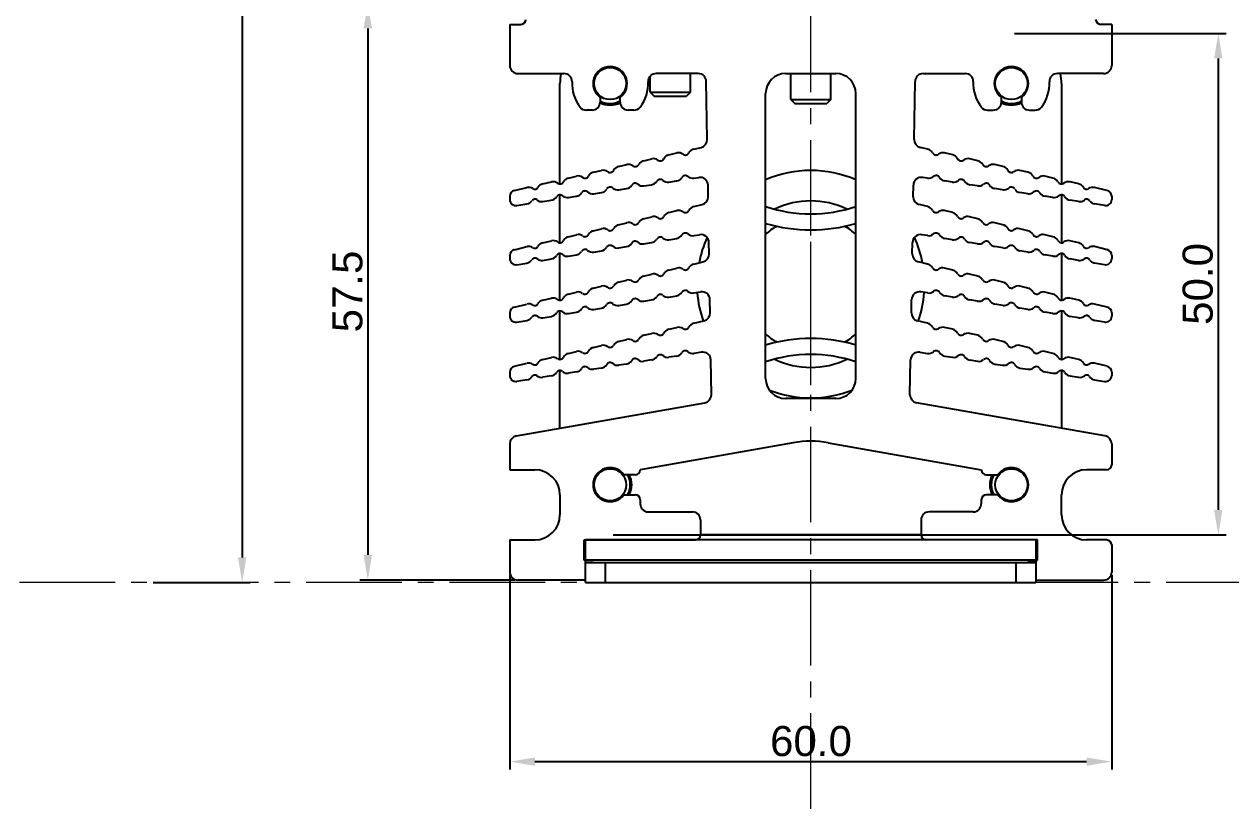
# Model space of a CAD drawing. Header units: millimetres. Extents: x 509 to 2357, y -197 to 647.
# Drawn here: x 2174.8 to 2295.1, y -109.1 to -30.8 of the extents above; entities that cross this region are included whole.
import ezdxf

# ---------------------------------------------------------------- set-up
doc = ezdxf.new("R2010")
doc.units = ezdxf.units.MM
doc.header["$PDMODE"] = 3
doc.header["$PDSIZE"] = 0.7
doc.linetypes.add('CENTER', pattern=[17.8, 10.75, -2.35, 2.35, -2.35])
doc.linetypes.add('CENTER2', pattern=[28.575, 19.05, -3.175, 3.175, -3.175])
doc.layers.get('Defpoints').update_dxf_attribs({"linetype": 'CONTINUOUS'})
doc.layers.add('3', color=112, linetype='CENTER', lineweight=15)
for name, color, linetype in [('BRKT_HEATSINDXF_CONTINUOUS_LINE', 7, 'CONTINUOUS'), ('Dim', 1, 'CONTINUOUS'), ('FAN50X50X10_DXF_CONTINUOUS_LINE', 7, 'CONTINUOUS'), ('FAN_GRILL50_DXF_CONTINUOUS_LINE', 7, 'CONTINUOUS'), ('HEATSINK-P27DXF_CONTINUOUS_LINE', 7, 'CONTINUOUS'), ('PH_M4X10_DXF_CONTINUOUS_LINE', 7, 'CONTINUOUS'), ('PH_M4X15_DXF_CONTINUOUS_LINE', 7, 'CONTINUOUS'), ('TH_T4X20-CUTDXF_CONTINUOUS_LINE', 7, 'CONTINUOUS')]:
    doc.layers.add(name, color=color, linetype=linetype)
doc.styles.add('OMI-1', font='arial.ttf', dxfattribs={"oblique": 1, "height": 3})
doc.dimstyles.new('1', dxfattribs={"dimtxt": 5, "dimasz": 2.5, "dimexe": 0.8, "dimexo": 0.3, "dimgap": 0.5, "dimtad": 1, "dimtoh": 1, "dimdec": 1, "dimzin": 0, "dimdsep": 46, "dimtxsty": 'OMI-1', "dimcen": 0, "dimclrd": 256, "dimclre": 256, "dimclrt": 256, "dimadec": 0, "dimazin": 0, "dimtfac": 0.8, "dimtdec": 1, "dimtix": 1, "dimtmove": 0, "dimatfit": 3, "dimfxl": 1, "dimtolj": 1, "dimtzin": 0, "dimarcsym": 0})

# ---------------------------------------------------------------- blocks, each defined once
blk = doc.blocks.new('*D4107')
at = {"layer": 'Defpoints', "color": 0}
for p in [(2270.75, 69.54), (2304.54, -86.5), (2319.87, -86.5)]:
    blk.add_point(p, dxfattribs=at)
at = {"layer": 'Dim', "lineweight": -2}
for p, q in [((2271.05, 69.54), (2320.67, 69.54)), ((2319.87, 67.04), (2319.87, -84)), ((2304.84, -86.5), (2320.67, -86.5))]:
    blk.add_line(p, q, dxfattribs=at)
at = {"layer": 'Dim'}
for points in [[(2320.28, 67.04), (2319.45, 67.04), (2319.87, 69.54)], [(2319.45, -84), (2320.28, -84), (2319.87, -86.5)]]:
    blk.add_solid(points, dxfattribs=at)
at = {"layer": 'Dim', "insert": (2317.84, -8.48), "char_height": 3, "attachment_point": 5, "rotation": 90, "style": 'OMI-1'}
blk.add_mtext('\\A1;156.0', dxfattribs=at)
blk = doc.blocks.new('*D4112')
at = {"layer": 'Defpoints', "color": 0}
for p in [(2187.39, 64.05), (2187.39, -86.5), (2196.57, -86.5)]:
    blk.add_point(p, dxfattribs=at)
at = {"layer": 'Dim', "lineweight": -2}
for p, q in [((2187.69, 64.05), (2197.37, 64.05)), ((2196.57, 61.55), (2196.57, -84)), ((2187.69, -86.5), (2197.37, -86.5))]:
    blk.add_line(p, q, dxfattribs=at)
at = {"layer": 'Dim'}
for points in [[(2196.98, 61.55), (2196.15, 61.55), (2196.57, 64.05)], [(2196.15, -84), (2196.98, -84), (2196.57, -86.5)]]:
    blk.add_solid(points, dxfattribs=at)
at = {"layer": 'Dim', "insert": (2194.54, -11.22), "char_height": 3, "attachment_point": 5, "rotation": 90, "style": 'OMI-1'}
blk.add_mtext('\\A1;150.6', dxfattribs=at)
blk = doc.blocks.new('*D4113')
at = {"layer": 'Defpoints', "color": 0}
for p in [(2210.85, -28.75), (2209.09, -86.25), (2224.05, -86.25)]:
    blk.add_point(p, dxfattribs=at)
at = {"layer": 'Dim', "lineweight": -2}
for p, q in [((2210.55, -28.75), (2208.29, -28.75)), ((2209.09, -31.25), (2209.09, -83.75)), ((2223.75, -86.25), (2208.29, -86.25))]:
    blk.add_line(p, q, dxfattribs=at)
at = {"layer": 'Dim'}
for points in [[(2209.51, -31.25), (2208.67, -31.25), (2209.09, -28.75)], [(2208.67, -83.75), (2209.51, -83.75), (2209.09, -86.25)]]:
    blk.add_solid(points, dxfattribs=at)
at = {"layer": 'Dim', "insert": (2207.07, -57.5), "char_height": 3, "attachment_point": 5, "rotation": 90, "style": 'OMI-1'}
blk.add_mtext('\\A1;57.5', dxfattribs=at)
blk = doc.blocks.new('*D4140')
at = {"layer": 'Defpoints', "color": 0}
for p in [(2273.25, -31.75), (2233.25, -81.75), (2293.88, -81.75)]:
    blk.add_point(p, dxfattribs=at)
at = {"layer": 'Dim', "lineweight": -2}
for p, q in [((2273.55, -31.75), (2294.68, -31.75)), ((2293.88, -34.25), (2293.88, -79.25)), ((2233.55, -81.75), (2294.68, -81.75))]:
    blk.add_line(p, q, dxfattribs=at)
at = {"layer": 'Dim'}
for points in [[(2294.29, -34.25), (2293.46, -34.25), (2293.88, -31.75)], [(2293.46, -79.25), (2294.29, -79.25), (2293.88, -81.75)]]:
    blk.add_solid(points, dxfattribs=at)
at = {"layer": 'Dim', "insert": (2291.84, -56.75), "char_height": 3, "attachment_point": 5, "rotation": 90, "style": 'OMI-1'}
blk.add_mtext('\\A1;50.0', dxfattribs=at)
blk = doc.blocks.new('*D4141')
at = {"layer": 'Defpoints', "color": 0}
for p in [(2223.25, -85.45), (2283.25, -85.45), (2283.25, -104.35)]:
    blk.add_point(p, dxfattribs=at)
at = {"layer": 'Dim', "lineweight": -2}
for p, q in [((2223.25, -85.75), (2223.25, -105.15)), ((2283.25, -85.75), (2283.25, -105.15)), ((2225.75, -104.35), (2280.75, -104.35))]:
    blk.add_line(p, q, dxfattribs=at)
at = {"layer": 'Dim'}
for points in [[(2225.75, -103.94), (2225.75, -104.77), (2223.25, -104.35)], [(2280.75, -104.77), (2280.75, -103.94), (2283.25, -104.35)]]:
    blk.add_solid(points, dxfattribs=at)
at = {"layer": 'Dim', "insert": (2253.25, -102.32), "char_height": 3, "attachment_point": 5, "style": 'OMI-1'}
blk.add_mtext('\\A1;60.0', dxfattribs=at)

msp = doc.modelspace()

# ---------------------------------------------------------------- linework, layer by layer
at = {"layer": '3', "linetype": 'CENTER2', "ltscale": 0.5}
for p, q in [((2253.25, -109.06), (2253.25, 99.37)), ((2355.35, -86.5), (1853.4, -86.5))]:
    msp.add_line(p, q, dxfattribs=at)
at = {"layer": '3', "linetype": 'CENTER', "ltscale": 0.5}
msp.add_line((2253.25, -66.81), (2253.25, -46.69), dxfattribs=at)
at = {"layer": 'BRKT_HEATSINDXF_CONTINUOUS_LINE', "color": 7, "linetype": 'Continuous'}
for p, q in [((2275.7, -82.25), (2230.8, -82.25)), ((2230.8, -84.45), (2230.8, -82.25)), ((2275.7, -82.25), (2275.7, -84.45)), ((2275.7, -84.25), (2230.8, -84.25)), ((2230.8, -84.45), (2231.6, -84.45)), ((2230.8, -84.5), (2275.7, -84.5)), ((2230.8, -86.5), (2230.8, -84.5)), ((2231.6, -84.5), (2231.6, -84.45)), ((2232.8, -86.5), (2232.8, -84.5)), ((2273.7, -84.5), (2273.7, -86.5)), ((2275.7, -84.45), (2274.9, -84.45)), ((2274.9, -84.5), (2274.9, -84.45)), ((2275.7, -84.5), (2275.7, -86.5)), ((2230.8, -86.5), (2275.7, -86.5))]:
    msp.add_line(p, q, dxfattribs=at)
at = {"layer": 'FAN50X50X10_DXF_CONTINUOUS_LINE', "color": 7, "linetype": 'Continuous'}
for p, q in [((2228.25, -46.76), (2228.25, -36.75)), ((2278.25, -36.75), (2278.25, -46.76)), ((2228.25, -52.62), (2228.25, -47.85)), ((2278.25, -47.85), (2278.25, -52.62)), ((2228.25, -58.34), (2228.25, -53.7)), ((2278.25, -53.7), (2278.25, -58.34)), ((2228.25, -64.25), (2228.25, -59.42)), ((2278.25, -59.42), (2278.25, -64.25)), ((2228.25, -71.12), (2228.25, -65.36)), ((2278.25, -65.36), (2278.25, -71.12)), ((2264.25, -81.75), (2242.25, -81.75))]:
    msp.add_line(p, q, dxfattribs=at)
for centre, radius, start, end in [((2233.25, -36.75), 5, 168.75, 180), ((2273.25, -36.75), 5, 0, 11.25), ((2233.25, -36.75), 2.15, 242.1364, 297.8636), ((2273.25, -36.75), 2.15, 242.1364, 297.8636), ((2253.25, -56.75), 11.34, 66.6229, 113.3771), ((2253.25, -56.75), 11.34, 155.7297, 169.1466), ((2253.25, -56.75), 11.34, 10.8534, 24.2703), ((2253.25, -56.75), 11.34, 184.1682, 198.9634), ((2253.25, -56.75), 11.34, 341.0366, 355.8318), ((2253.25, -56.75), 11.34, 248.6429, 291.3571), ((2233.25, -76.75), 2.15, 332.2435, 27.7565), ((2273.25, -76.75), 2.15, 152.2435, 207.7565)]:
    msp.add_arc(centre, radius, start, end, dxfattribs=at)
at = {"layer": 'FAN_GRILL50_DXF_CONTINUOUS_LINE', "color": 7, "linetype": 'Continuous'}
for p, q in [((2233.94, -38.62), (2233.99, -38.76)), ((2272.55, -38.62), (2272.5, -38.76)), ((2235.04, -75.88), (2235.18, -75.81)), ((2271.45, -75.88), (2271.31, -75.81))]:
    msp.add_line(p, q, dxfattribs=at)
for centre, radius, start, end in [((2234.92, -41.25), 2.8, 103.8796, 110.3757), ((2271.57, -41.25), 2.8, 69.6243, 76.1204), ((2253.25, -35.54), 14.2, 251.5207, 288.4793), ((2253.25, -56.75), 8.3, 64.3228, 115.6626), ((2253.25, -35.54), 15.8, 253.4467, 286.5533), ((2253.25, -56.75), 6.7, 120.2997, 132.2274), ((2253.25, -56.75), 6.7, 47.7726, 59.7003), ((2253.25, -56.75), 6.7, 227.7726, 239.7003), ((2253.25, -77.96), 15.8, 73.4467, 106.5533), ((2253.25, -56.75), 6.7, 300.2997, 312.2274), ((2253.25, -77.96), 14.2, 71.5207, 108.4793), ((2253.25, -56.75), 8.3, 244.3228, 295.6626)]:
    msp.add_arc(centre, radius, start, end, dxfattribs=at)
at = {"layer": 'HEATSINK-P27DXF_CONTINUOUS_LINE', "color": 7, "linetype": 'Continuous'}
for p, q in [((2223.25, -30.85), (2223.25, -34.95)), ((2223.25, -30.85), (2224.35, -30.85)), ((2283.25, -30.85), (2282.15, -30.85)), ((2283.25, -30.85), (2283.25, -34.95)), ((2224.05, -35.75), (2228.65, -35.75)), ((2242.04, -35.75), (2237.84, -35.75)), ((2250.75, -35.75), (2255.75, -35.75)), ((2264.45, -35.75), (2268.65, -35.75)), ((2282.45, -35.75), (2277.84, -35.75)), ((2242.93, -42.32), (2242.84, -36.54)), ((2263.56, -42.32), (2263.65, -36.54)), ((2232.25, -38.12), (2232.25, -38.6)), ((2234.25, -38.6), (2234.25, -38.12)), ((2248.75, -66.15), (2248.75, -37.75)), ((2257.75, -66.15), (2257.75, -37.75)), ((2272.25, -38.6), (2272.25, -38.12)), ((2274.25, -38.12), (2274.25, -38.6)), ((2231.45, -39.4), (2230.88, -39.4)), ((2235.61, -39.4), (2235.05, -39.4)), ((2270.88, -39.4), (2271.45, -39.4)), ((2275.05, -39.4), (2275.61, -39.4)), ((2241.6, -43.28), (2242.31, -43.12)), ((2264.9, -43.28), (2264.18, -43.12)), ((2236.6, -44.44), (2237.4, -44.25)), ((2239.1, -43.86), (2239.9, -43.67)), ((2267.4, -43.86), (2266.6, -43.67)), ((2269.9, -44.44), (2269.1, -44.25)), ((2231.6, -45.59), (2232.4, -45.41)), ((2234.1, -45.01), (2234.9, -44.83)), ((2272.4, -45.01), (2271.6, -44.83)), ((2274.9, -45.59), (2274.1, -45.41)), ((2226.53, -46.76), (2227.4, -46.56)), ((2229.1, -46.17), (2229.9, -45.98)), ((2236.61, -46.96), (2237.38, -46.84)), ((2239.11, -46.57), (2239.88, -46.45)), ((2241.61, -46.18), (2242.09, -46.11)), ((2243.03, -48.03), (2243.01, -46.89)), ((2263.46, -48.03), (2263.48, -46.89)), ((2264.88, -46.18), (2264.41, -46.11)), ((2267.38, -46.57), (2266.61, -46.45)), ((2269.88, -46.96), (2269.11, -46.84)), ((2277.4, -46.17), (2276.6, -45.98)), ((2279.96, -46.76), (2279.1, -46.56)), ((2223.25, -47.99), (2223.25, -48.32)), ((2223.71, -47.41), (2224.96, -47.12)), ((2229.11, -48.11), (2229.88, -47.99)), ((2231.61, -47.73), (2232.38, -47.61)), ((2234.11, -47.34), (2234.88, -47.22)), ((2272.38, -47.34), (2271.61, -47.22)), ((2274.88, -47.73), (2274.11, -47.61)), ((2277.38, -48.11), (2276.61, -47.99)), ((2282.78, -47.41), (2281.53, -47.12)), ((2283.25, -47.99), (2283.25, -48.32)), ((2223.94, -48.91), (2224.95, -48.75)), ((2226.54, -48.51), (2227.38, -48.38)), ((2241.59, -49.02), (2242.41, -48.82)), ((2264.9, -49.02), (2264.08, -48.82)), ((2279.95, -48.51), (2279.11, -48.38)), ((2282.55, -48.91), (2281.54, -48.75)), ((2236.59, -50.22), (2237.4, -50.02)), ((2239.09, -49.62), (2239.9, -49.42)), ((2267.4, -49.62), (2266.59, -49.42)), ((2269.9, -50.22), (2269.09, -50.02)), ((2231.59, -51.42), (2232.4, -51.22)), ((2234.09, -50.82), (2234.9, -50.62)), ((2272.4, -50.82), (2271.59, -50.62)), ((2274.9, -51.42), (2274.09, -51.22)), ((2226.53, -52.63), (2227.4, -52.42)), ((2229.09, -52.02), (2229.9, -51.82)), ((2236.61, -52.73), (2237.39, -52.6)), ((2239.11, -52.32), (2239.89, -52.19)), ((2241.61, -51.91), (2242.17, -51.82)), ((2243.12, -53.73), (2243.1, -52.6)), ((2263.37, -53.73), (2263.39, -52.6)), ((2264.89, -51.91), (2264.32, -51.82)), ((2267.39, -52.32), (2266.61, -52.19)), ((2269.89, -52.73), (2269.11, -52.6)), ((2277.4, -52.02), (2276.59, -51.82)), ((2279.96, -52.63), (2279.09, -52.42)), ((2223.25, -53.89), (2223.25, -54.21)), ((2223.71, -53.31), (2224.96, -53.01)), ((2229.11, -53.96), (2229.89, -53.83)), ((2231.61, -53.55), (2232.39, -53.42)), ((2234.11, -53.14), (2234.89, -53.01)), ((2272.39, -53.14), (2271.61, -53.01)), ((2274.89, -53.55), (2274.11, -53.42)), ((2277.39, -53.96), (2276.61, -53.83)), ((2282.79, -53.31), (2281.53, -53.01)), ((2283.25, -53.89), (2283.25, -54.21)), ((2223.94, -54.81), (2224.95, -54.64)), ((2226.54, -54.38), (2227.39, -54.24)), ((2239.09, -55.34), (2239.9, -55.15)), ((2241.59, -54.74), (2242.51, -54.52)), ((2264.9, -54.74), (2263.98, -54.52)), ((2267.4, -55.34), (2266.59, -55.15)), ((2279.95, -54.38), (2279.11, -54.24)), ((2282.55, -54.81), (2281.54, -54.64)), ((2234.09, -56.54), (2234.9, -56.35)), ((2236.59, -55.94), (2237.4, -55.75)), ((2269.9, -55.94), (2269.09, -55.75)), ((2272.4, -56.54), (2271.59, -56.35)), ((2229.09, -57.74), (2229.9, -57.55)), ((2231.59, -57.14), (2232.4, -56.95)), ((2241.61, -57.63), (2242.27, -57.52)), ((2264.89, -57.63), (2264.23, -57.52)), ((2274.9, -57.14), (2274.09, -56.95)), ((2277.4, -57.74), (2276.59, -57.55)), ((2223.71, -59.03), (2224.96, -58.73)), ((2226.53, -58.36), (2227.4, -58.15)), ((2234.11, -58.86), (2234.89, -58.73)), ((2236.61, -58.45), (2237.39, -58.32)), ((2239.11, -58.04), (2239.89, -57.91)), ((2243.22, -59.62), (2243.2, -58.3)), ((2263.28, -59.62), (2263.3, -58.3)), ((2267.39, -58.04), (2266.61, -57.91)), ((2269.89, -58.45), (2269.11, -58.32)), ((2272.39, -58.86), (2271.61, -58.73)), ((2279.96, -58.36), (2279.09, -58.15)), ((2282.79, -59.03), (2281.53, -58.73)), ((2223.25, -59.62), (2223.25, -59.94)), ((2226.54, -60.1), (2227.39, -59.96)), ((2229.11, -59.68), (2229.89, -59.55)), ((2231.61, -59.27), (2232.39, -59.14)), ((2274.89, -59.27), (2274.11, -59.14)), ((2277.39, -59.68), (2276.61, -59.55)), ((2279.95, -60.1), (2279.11, -59.96)), ((2283.25, -59.62), (2283.25, -59.94)), ((2223.94, -60.53), (2224.95, -60.36)), ((2239.09, -61.25), (2239.9, -61.06)), ((2241.59, -60.65), (2242.6, -60.41)), ((2264.9, -60.65), (2263.89, -60.41)), ((2267.4, -61.25), (2266.59, -61.06)), ((2282.55, -60.53), (2281.54, -60.36)), ((2234.09, -62.45), (2234.9, -62.26)), ((2236.59, -61.85), (2237.4, -61.66)), ((2269.9, -61.85), (2269.09, -61.66)), ((2272.4, -62.45), (2271.59, -62.26)), ((2229.09, -63.65), (2229.9, -63.46)), ((2231.59, -63.05), (2232.4, -62.86)), ((2242.37, -63.53), (2241.61, -63.65)), ((2264.12, -63.53), (2264.89, -63.65)), ((2274.9, -63.05), (2274.09, -62.86)), ((2277.4, -63.65), (2276.59, -63.46)), ((2223.71, -64.94), (2224.96, -64.64)), ((2226.53, -64.27), (2227.4, -64.06)), ((2234.89, -64.71), (2234.11, -64.83)), ((2237.39, -64.31), (2236.61, -64.44)), ((2239.89, -63.92), (2239.11, -64.04)), ((2243.35, -67.77), (2243.29, -64.3)), ((2263.14, -67.77), (2263.2, -64.3)), ((2266.61, -63.92), (2267.39, -64.04)), ((2269.11, -64.31), (2269.89, -64.44)), ((2271.61, -64.71), (2272.39, -64.83)), ((2279.96, -64.27), (2279.09, -64.06)), ((2282.79, -64.94), (2281.53, -64.64)), ((2223.25, -65.53), (2223.25, -65.85)), ((2227.39, -65.9), (2226.54, -66.03)), ((2229.89, -65.5), (2229.11, -65.63)), ((2232.39, -65.11), (2231.61, -65.23)), ((2274.11, -65.11), (2274.89, -65.23)), ((2276.61, -65.5), (2277.39, -65.63)), ((2279.11, -65.9), (2279.95, -66.03)), ((2283.25, -65.53), (2283.25, -65.85)), ((2224.95, -66.28), (2223.94, -66.44)), ((2281.54, -66.28), (2282.55, -66.44)), ((2223.91, -71.88), (2242.69, -68.57)), ((2255.75, -68.15), (2250.75, -68.15)), ((2282.58, -71.88), (2263.8, -68.57)), ((2223.25, -72.67), (2223.25, -75.25)), ((2251.51, -72.56), (2236.25, -75.25)), ((2254.98, -72.56), (2270.25, -75.25)), ((2283.25, -72.67), (2283.25, -74.75)), ((2223.25, -75.25), (2225.75, -75.25)), ((2235.75, -75.75), (2234.62, -75.75)), ((2270.75, -75.75), (2271.87, -75.75)), ((2282.75, -75.25), (2280.75, -75.25)), ((2228.25, -77.75), (2228.25, -79.75)), ((2234.62, -77.75), (2235.75, -77.75)), ((2271.87, -77.75), (2270.75, -77.75)), ((2278.25, -79.75), (2278.25, -77.75)), ((2236.25, -78.25), (2236.25, -78.65)), ((2270.25, -78.25), (2270.25, -78.65)), ((2237.05, -79.45), (2241.45, -79.45)), ((2242.25, -80.25), (2242.25, -81.75)), ((2264.25, -80.25), (2264.25, -81.75)), ((2269.45, -79.45), (2265.05, -79.45)), ((2223.25, -82.25), (2225.75, -82.25)), ((2223.25, -82.25), (2223.25, -85.45)), ((2230.65, -82.25), (2241.75, -82.25)), ((2230.65, -84.25), (2230.65, -82.25)), ((2275.85, -82.25), (2264.75, -82.25)), ((2275.85, -84.25), (2275.85, -82.25)), ((2282.75, -82.25), (2280.75, -82.25)), ((2283.25, -82.75), (2283.25, -85.45)), ((2230.79, -84.29), (2230.65, -84.25)), ((2231.59, -84.5), (2231.39, -84.45)), ((2274.91, -84.5), (2275.1, -84.45)), ((2275.71, -84.29), (2275.85, -84.25)), ((2230.8, -86.25), (2224.05, -86.25)), ((2275.7, -86.25), (2282.45, -86.25))]:
    msp.add_line(p, q, dxfattribs=at)
for centre, radius, start, end in [((2224.35, -30.35), 0.5, 270, 0), ((2282.15, -30.35), 0.5, 180, 270), ((2224.05, -34.95), 0.8, 180, 270), ((2228.65, -36.55), 0.8, 357.5081, 90), ((2233.25, -36.75), 1.7, 306.0319, 233.9681), ((2237.84, -36.55), 0.8, 90, 182.4919), ((2242.04, -36.55), 0.8, 0.9347, 90), ((2250.75, -37.75), 2, 90, 180), ((2255.75, -37.75), 2, 0, 90), ((2264.45, -36.55), 0.8, 90, 179.0653), ((2268.65, -36.55), 0.8, 357.5081, 90), ((2273.25, -36.75), 1.7, 306.0319, 233.9681), ((2277.84, -36.55), 0.8, 90, 182.4919), ((2282.45, -34.95), 0.8, 270, 0), ((2233.25, -36.75), 3.8, 177.5081, 218.0731), ((2233.25, -36.75), 3.8, 321.9269, 2.4919), ((2273.25, -36.75), 3.8, 177.5081, 218.0731), ((2273.25, -36.75), 3.8, 321.9269, 2.4919), ((2230.88, -38.6), 0.8, 218.0731, 270), ((2231.45, -38.6), 0.8, 270, 0), ((2235.05, -38.6), 0.8, 180, 270), ((2235.61, -38.6), 0.8, 270, 321.9269), ((2270.88, -38.6), 0.8, 218.0731, 270), ((2271.45, -38.6), 0.8, 270, 0), ((2275.05, -38.6), 0.8, 180, 270), ((2275.61, -38.6), 0.8, 270, 321.9269), ((2241.76, -44.01), 0.75, 103, 152.2943), ((2242.13, -42.34), 0.8, 283, 0.9347), ((2264.36, -42.34), 0.8, 179.0653, 257), ((2264.73, -44.01), 0.75, 27.7057, 77), ((2236.76, -45.17), 0.75, 103, 152.2943), ((2237.57, -44.98), 0.75, 53.7057, 103), ((2238.25, -44.05), 0.4, 233.7057, 332.2943), ((2239.26, -44.59), 0.75, 103, 152.2943), ((2240.07, -44.4), 0.75, 53.7057, 103), ((2240.75, -43.48), 0.4, 233.7057, 332.2943), ((2265.75, -43.48), 0.4, 207.7057, 306.2943), ((2266.43, -44.4), 0.75, 77, 126.2943), ((2267.23, -44.59), 0.75, 27.7057, 77), ((2268.25, -44.05), 0.4, 207.7057, 306.2943), ((2268.93, -44.98), 0.75, 77, 126.2943), ((2269.73, -45.17), 0.75, 27.7057, 77), ((2231.76, -46.32), 0.75, 103, 152.2943), ((2232.57, -46.14), 0.75, 53.7057, 103), ((2233.25, -45.21), 0.4, 233.7057, 332.2943), ((2234.26, -45.74), 0.75, 103, 152.2943), ((2235.07, -45.56), 0.75, 53.7057, 103), ((2235.75, -44.63), 0.4, 233.7057, 332.2943), ((2270.75, -44.63), 0.4, 207.7057, 306.2943), ((2271.43, -45.56), 0.75, 77, 126.2943), ((2272.23, -45.74), 0.75, 27.7057, 77), ((2273.25, -45.21), 0.4, 207.7057, 306.2943), ((2273.93, -46.14), 0.75, 77, 126.2943), ((2274.73, -46.32), 0.75, 27.7057, 77), ((2226.7, -47.49), 0.75, 103, 150.0141), ((2227.57, -47.29), 0.75, 53.7057, 103), ((2228.25, -46.36), 0.4, 233.7057, 332.2943), ((2229.26, -46.9), 0.75, 103, 152.2943), ((2230.07, -46.71), 0.75, 53.7057, 103), ((2230.75, -45.79), 0.4, 233.7057, 332.2943), ((2234.77, -46.48), 0.75, 278.7737, 328.068), ((2235.75, -47.09), 0.4, 49.4794, 148.068), ((2236.49, -46.21), 0.75, 229.4794, 278.7737), ((2237.27, -46.09), 0.75, 278.7737, 328.068), ((2238.25, -46.7), 0.4, 49.4794, 148.068), ((2238.99, -45.83), 0.75, 229.4794, 278.7737), ((2239.77, -45.71), 0.75, 278.7737, 328.068), ((2240.75, -46.32), 0.4, 49.4794, 148.068), ((2241.49, -45.44), 0.75, 229.4794, 278.7737), ((2242.21, -46.9), 0.8, 0.9347, 98.7737), ((2264.28, -46.9), 0.8, 81.2263, 179.0653), ((2265, -45.44), 0.75, 261.2263, 310.5206), ((2265.75, -46.32), 0.4, 31.932, 130.5206), ((2266.72, -45.71), 0.75, 211.932, 261.2263), ((2267.5, -45.83), 0.75, 261.2263, 310.5206), ((2268.25, -46.7), 0.4, 31.932, 130.5206), ((2269.22, -46.09), 0.75, 211.932, 261.2263), ((2270, -46.21), 0.75, 261.2263, 310.5206), ((2270.75, -47.09), 0.4, 31.932, 130.5206), ((2271.72, -46.48), 0.75, 211.932, 261.2263), ((2275.75, -45.79), 0.4, 207.7057, 306.2943), ((2276.43, -46.71), 0.75, 77, 126.2943), ((2277.23, -46.9), 0.75, 27.7057, 77), ((2278.25, -46.36), 0.4, 207.7057, 306.2943), ((2278.93, -47.29), 0.75, 77, 126.2943), ((2279.79, -47.49), 0.75, 29.9859, 77), ((2223.85, -47.99), 0.6, 103, 180), ((2225.13, -47.85), 0.75, 55.9859, 103), ((2225.75, -46.94), 0.35, 235.9859, 330.0141), ((2227.27, -47.64), 0.75, 278.7737, 328.068), ((2228.25, -48.25), 0.4, 49.4794, 148.068), ((2228.99, -47.37), 0.75, 229.4794, 278.7737), ((2229.77, -47.25), 0.75, 278.7737, 328.068), ((2230.75, -47.86), 0.4, 49.4794, 148.068), ((2231.49, -46.99), 0.75, 229.4794, 278.7737), ((2232.27, -46.87), 0.75, 278.7737, 328.068), ((2233.25, -47.47), 0.4, 49.4794, 148.068), ((2233.99, -46.6), 0.75, 229.4794, 278.7737), ((2242.23, -48.04), 0.8, 283.5, 0.9347), ((2264.26, -48.04), 0.8, 179.0653, 256.5), ((2272.5, -46.6), 0.75, 261.2263, 310.5206), ((2273.25, -47.47), 0.4, 31.932, 130.5206), ((2274.22, -46.87), 0.75, 211.932, 261.2263), ((2275, -46.99), 0.75, 261.2263, 310.5206), ((2275.75, -47.86), 0.4, 31.932, 130.5206), ((2276.72, -47.25), 0.75, 211.932, 261.2263), ((2277.5, -47.37), 0.75, 261.2263, 310.5206), ((2278.25, -48.25), 0.4, 31.932, 130.5206), ((2279.22, -47.64), 0.75, 211.932, 261.2263), ((2280.75, -46.94), 0.35, 209.9859, 304.0141), ((2281.36, -47.85), 0.75, 77, 124.0141), ((2282.65, -47.99), 0.6, 0, 77), ((2223.85, -48.32), 0.6, 180, 278.7737), ((2224.84, -48.01), 0.75, 278.7737, 325.7878), ((2225.75, -48.63), 0.35, 51.7596, 145.7878), ((2226.43, -47.77), 0.75, 231.7596, 278.7737), ((2241.77, -49.75), 0.75, 103.5, 152.7943), ((2264.72, -49.75), 0.75, 27.2057, 76.5), ((2280.07, -47.77), 0.75, 261.2263, 308.2404), ((2280.75, -48.63), 0.35, 34.2122, 128.2404), ((2281.66, -48.01), 0.75, 214.2122, 261.2263), ((2282.65, -48.32), 0.6, 261.2263, 0), ((2236.77, -50.95), 0.75, 103.5, 152.7943), ((2237.57, -50.75), 0.75, 54.2057, 103.5), ((2238.25, -49.82), 0.4, 234.2057, 332.7943), ((2239.27, -50.35), 0.75, 103.5, 152.7943), ((2240.07, -50.15), 0.75, 54.2057, 103.5), ((2240.75, -49.22), 0.4, 234.2057, 332.7943), ((2265.75, -49.22), 0.4, 207.2057, 305.7943), ((2266.42, -50.15), 0.75, 76.5, 125.7943), ((2267.22, -50.35), 0.75, 27.2057, 76.5), ((2268.25, -49.82), 0.4, 207.2057, 305.7943), ((2268.92, -50.75), 0.75, 76.5, 125.7943), ((2269.72, -50.95), 0.75, 27.2057, 76.5), ((2231.77, -52.15), 0.75, 103.5, 152.7943), ((2232.57, -51.95), 0.75, 54.2057, 103.5), ((2233.25, -51.02), 0.4, 234.2057, 332.7943), ((2234.27, -51.55), 0.75, 103.5, 152.7943), ((2235.07, -51.35), 0.75, 54.2057, 103.5), ((2235.75, -50.42), 0.4, 234.2057, 332.7943), ((2240.75, -52.05), 0.4, 50.0129, 148.6015), ((2265.75, -52.05), 0.4, 31.3985, 129.9871), ((2270.75, -50.42), 0.4, 207.2057, 305.7943), ((2271.42, -51.35), 0.75, 76.5, 125.7943), ((2272.22, -51.55), 0.75, 27.2057, 76.5), ((2273.25, -51.02), 0.4, 207.2057, 305.7943), ((2273.92, -51.95), 0.75, 76.5, 125.7943), ((2274.72, -52.15), 0.75, 27.2057, 76.5), ((2226.7, -53.36), 0.75, 103.5, 150.5141), ((2227.57, -53.15), 0.75, 54.2057, 103.5), ((2228.25, -52.22), 0.4, 234.2057, 332.7943), ((2229.27, -52.75), 0.75, 103.5, 152.7943), ((2230.07, -52.55), 0.75, 54.2057, 103.5), ((2230.75, -51.62), 0.4, 234.2057, 332.7943), ((2233.25, -53.28), 0.4, 50.0129, 148.6015), ((2234.76, -52.27), 0.75, 279.3072, 328.6015), ((2235.75, -52.87), 0.4, 50.0129, 148.6015), ((2236.49, -51.99), 0.75, 230.0129, 279.3072), ((2237.26, -51.86), 0.75, 279.3072, 328.6015), ((2238.25, -52.46), 0.4, 50.0129, 148.6015), ((2238.99, -51.58), 0.75, 230.0129, 279.3072), ((2239.76, -51.45), 0.75, 279.3072, 328.6015), ((2241.49, -51.17), 0.75, 230.0129, 279.3072), ((2242.3, -52.61), 0.8, 0.9347, 99.3072), ((2264.19, -52.61), 0.8, 80.6928, 179.0653), ((2265.01, -51.17), 0.75, 260.6928, 309.9871), ((2266.73, -51.45), 0.75, 211.3985, 260.6928), ((2267.51, -51.58), 0.75, 260.6928, 309.9871), ((2268.25, -52.46), 0.4, 31.3985, 129.9871), ((2269.23, -51.86), 0.75, 211.3985, 260.6928), ((2270.01, -51.99), 0.75, 260.6928, 309.9871), ((2270.75, -52.87), 0.4, 31.3985, 129.9871), ((2271.73, -52.27), 0.75, 211.3985, 260.6928), ((2273.25, -53.28), 0.4, 31.3985, 129.9871), ((2275.75, -51.62), 0.4, 207.2057, 305.7943), ((2276.42, -52.55), 0.75, 76.5, 125.7943), ((2277.22, -52.75), 0.75, 27.2057, 76.5), ((2278.25, -52.22), 0.4, 207.2057, 305.7943), ((2278.92, -53.15), 0.75, 76.5, 125.7943), ((2279.79, -53.36), 0.75, 29.4859, 76.5), ((2223.85, -53.89), 0.6, 103.5, 180), ((2225.14, -53.74), 0.75, 56.4859, 103.5), ((2225.75, -52.82), 0.35, 236.4859, 330.5141), ((2227.26, -53.5), 0.75, 279.3072, 328.6015), ((2228.25, -54.1), 0.4, 50.0129, 148.6015), ((2228.99, -53.22), 0.75, 230.0129, 279.3072), ((2229.76, -53.09), 0.75, 279.3072, 328.6015), ((2230.75, -53.69), 0.4, 50.0129, 148.6015), ((2231.49, -52.81), 0.75, 230.0129, 279.3072), ((2232.26, -52.68), 0.75, 279.3072, 328.6015), ((2233.99, -52.4), 0.75, 230.0129, 279.3072), ((2242.32, -53.74), 0.8, 283.5, 0.9347), ((2264.17, -53.74), 0.8, 179.0653, 256.5), ((2272.51, -52.4), 0.75, 260.6928, 309.9871), ((2274.23, -52.68), 0.75, 211.3985, 260.6928), ((2275.01, -52.81), 0.75, 260.6928, 309.9871), ((2275.75, -53.69), 0.4, 31.3985, 129.9871), ((2276.73, -53.09), 0.75, 211.3985, 260.6928), ((2277.51, -53.22), 0.75, 260.6928, 309.9871), ((2278.25, -54.1), 0.4, 31.3985, 129.9871), ((2279.23, -53.5), 0.75, 211.3985, 260.6928), ((2280.75, -52.82), 0.35, 209.4859, 303.5141), ((2281.35, -53.74), 0.75, 76.5, 123.5141), ((2282.65, -53.89), 0.6, 0, 76.5), ((2223.85, -54.21), 0.6, 180, 279.3072), ((2224.83, -53.9), 0.75, 279.3072, 326.3213), ((2225.75, -54.51), 0.35, 52.2931, 146.3213), ((2226.42, -53.64), 0.75, 232.2931, 279.3072), ((2239.27, -56.07), 0.75, 103.5, 152.7943), ((2240.07, -55.87), 0.75, 54.2057, 103.5), ((2240.75, -54.94), 0.4, 234.2057, 332.7943), ((2241.77, -55.47), 0.75, 103.5, 152.7943), ((2264.72, -55.47), 0.75, 27.2057, 76.5), ((2265.75, -54.94), 0.4, 207.2057, 305.7943), ((2266.42, -55.87), 0.75, 76.5, 125.7943), ((2267.22, -56.07), 0.75, 27.2057, 76.5), ((2280.07, -53.64), 0.75, 260.6928, 307.7069), ((2280.75, -54.51), 0.35, 33.6787, 127.7069), ((2281.66, -53.9), 0.75, 213.6787, 260.6928), ((2282.65, -54.21), 0.6, 260.6928, 0), ((2234.27, -57.27), 0.75, 103.5, 152.7943), ((2235.07, -57.08), 0.75, 54.2057, 103.5), ((2235.75, -56.14), 0.4, 234.2057, 332.7943), ((2236.77, -56.67), 0.75, 103.5, 152.7943), ((2237.57, -56.47), 0.75, 54.2057, 103.5), ((2238.25, -55.54), 0.4, 234.2057, 332.7943), ((2268.25, -55.54), 0.4, 207.2057, 305.7943), ((2268.92, -56.47), 0.75, 76.5, 125.7943), ((2269.72, -56.67), 0.75, 27.2057, 76.5), ((2270.75, -56.14), 0.4, 207.2057, 305.7943), ((2271.42, -57.08), 0.75, 76.5, 125.7943), ((2272.22, -57.27), 0.75, 27.2057, 76.5), ((2229.27, -58.47), 0.75, 103.5, 152.7943), ((2230.07, -58.28), 0.75, 54.2057, 103.5), ((2230.75, -57.34), 0.4, 234.2057, 332.7943), ((2231.77, -57.87), 0.75, 103.5, 152.7943), ((2232.57, -57.68), 0.75, 54.2057, 103.5), ((2233.25, -56.74), 0.4, 234.2057, 332.7943), ((2239.76, -57.17), 0.75, 279.327, 328.6213), ((2240.75, -57.77), 0.4, 50.0327, 148.6213), ((2241.48, -56.89), 0.75, 230.0327, 279.327), ((2242.4, -58.31), 0.8, 0.9347, 99.327), ((2264.1, -58.31), 0.8, 80.673, 179.0653), ((2265.01, -56.89), 0.75, 260.673, 309.9673), ((2265.75, -57.77), 0.4, 31.3787, 129.9673), ((2266.73, -57.17), 0.75, 211.3787, 260.673), ((2273.25, -56.74), 0.4, 207.2057, 305.7943), ((2273.92, -57.68), 0.75, 76.5, 125.7943), ((2274.72, -57.87), 0.75, 27.2057, 76.5), ((2275.75, -57.34), 0.4, 207.2057, 305.7943), ((2276.42, -58.28), 0.75, 76.5, 125.7943), ((2277.22, -58.47), 0.75, 27.2057, 76.5), ((2225.14, -59.46), 0.75, 56.4859, 103.5), ((2225.75, -58.54), 0.35, 236.4859, 330.5141), ((2226.7, -59.08), 0.75, 103.5, 150.5141), ((2227.57, -58.88), 0.75, 54.2057, 103.5), ((2228.25, -57.94), 0.4, 234.2057, 332.7943), ((2232.26, -58.4), 0.75, 279.327, 328.6213), ((2233.25, -59), 0.4, 50.0327, 148.6213), ((2233.98, -58.12), 0.75, 230.0327, 279.327), ((2234.76, -57.99), 0.75, 279.327, 328.6213), ((2235.75, -58.59), 0.4, 50.0327, 148.6213), ((2236.48, -57.71), 0.75, 230.0327, 279.327), ((2237.26, -57.58), 0.75, 279.327, 328.6213), ((2238.25, -58.18), 0.4, 50.0327, 148.6213), ((2238.98, -57.3), 0.75, 230.0327, 279.327), ((2267.51, -57.3), 0.75, 260.673, 309.9673), ((2268.25, -58.18), 0.4, 31.3787, 129.9673), ((2269.23, -57.58), 0.75, 211.3787, 260.673), ((2270.01, -57.71), 0.75, 260.673, 309.9673), ((2270.75, -58.59), 0.4, 31.3787, 129.9673), ((2271.73, -57.99), 0.75, 211.3787, 260.673), ((2272.51, -58.12), 0.75, 260.673, 309.9673), ((2273.25, -59), 0.4, 31.3787, 129.9673), ((2274.23, -58.4), 0.75, 211.3787, 260.673), ((2278.25, -57.94), 0.4, 207.2057, 305.7943), ((2278.92, -58.88), 0.75, 76.5, 125.7943), ((2279.79, -59.08), 0.75, 29.4859, 76.5), ((2280.75, -58.54), 0.35, 209.4859, 303.5141), ((2281.35, -59.46), 0.75, 76.5, 123.5141), ((2223.85, -59.62), 0.6, 103.5, 180), ((2223.85, -59.94), 0.6, 180, 279.327), ((2224.83, -59.62), 0.75, 279.327, 326.3411), ((2225.75, -60.23), 0.35, 52.3129, 146.3411), ((2226.42, -59.36), 0.75, 232.3129, 279.327), ((2227.26, -59.22), 0.75, 279.327, 328.6213), ((2228.25, -59.82), 0.4, 50.0327, 148.6213), ((2228.98, -58.94), 0.75, 230.0327, 279.327), ((2229.76, -58.81), 0.75, 279.327, 328.6213), ((2230.75, -59.41), 0.4, 50.0327, 148.6213), ((2231.48, -58.53), 0.75, 230.0327, 279.327), ((2242.42, -59.63), 0.8, 283.5, 0.9347), ((2264.08, -59.63), 0.8, 179.0653, 256.5), ((2275.01, -58.53), 0.75, 260.673, 309.9673), ((2275.75, -59.41), 0.4, 31.3787, 129.9673), ((2276.73, -58.81), 0.75, 211.3787, 260.673), ((2277.51, -58.94), 0.75, 260.673, 309.9673), ((2278.25, -59.82), 0.4, 31.3787, 129.9673), ((2279.23, -59.22), 0.75, 211.3787, 260.673), ((2280.07, -59.36), 0.75, 260.673, 307.6871), ((2280.75, -60.23), 0.35, 33.6589, 127.6871), ((2281.66, -59.62), 0.75, 213.6589, 260.673), ((2282.65, -59.94), 0.6, 260.673, 0), ((2282.65, -59.62), 0.6, 0, 76.5), ((2239.27, -61.98), 0.75, 103.5, 152.7943), ((2240.07, -61.79), 0.75, 54.2057, 103.5), ((2240.75, -60.85), 0.4, 234.2057, 332.7943), ((2241.77, -61.38), 0.75, 103.5, 152.7943), ((2264.72, -61.38), 0.75, 27.2057, 76.5), ((2265.75, -60.85), 0.4, 207.2057, 305.7943), ((2266.42, -61.79), 0.75, 76.5, 125.7943), ((2267.22, -61.98), 0.75, 27.2057, 76.5), ((2234.27, -63.18), 0.75, 103.5, 152.7943), ((2235.07, -62.99), 0.75, 54.2057, 103.5), ((2235.75, -62.05), 0.4, 234.2057, 332.7943), ((2236.77, -62.58), 0.75, 103.5, 152.7943), ((2237.57, -62.39), 0.75, 54.2057, 103.5), ((2238.25, -61.45), 0.4, 234.2057, 332.7943), ((2268.25, -61.45), 0.4, 207.2057, 305.7943), ((2268.92, -62.39), 0.75, 76.5, 125.7943), ((2269.72, -62.58), 0.75, 27.2057, 76.5), ((2270.75, -62.05), 0.4, 207.2057, 305.7943), ((2271.42, -62.99), 0.75, 76.5, 125.7943), ((2272.22, -63.18), 0.75, 27.2057, 76.5), ((2229.27, -64.38), 0.75, 103.5, 152.7943), ((2230.07, -64.19), 0.75, 54.2057, 103.5), ((2230.75, -63.25), 0.4, 234.2057, 332.7943), ((2231.77, -63.78), 0.75, 103.5, 152.7943), ((2232.57, -63.59), 0.75, 54.2057, 103.5), ((2233.25, -62.65), 0.4, 234.2057, 332.7943), ((2239.77, -63.18), 0.75, 279, 328.2943), ((2240.75, -63.78), 0.4, 49.7057, 148.2943), ((2241.49, -62.91), 0.75, 229.7057, 279), ((2242.49, -64.32), 0.8, 0.9347, 99), ((2264, -64.32), 0.8, 81, 179.0653), ((2265, -62.91), 0.75, 261, 310.2943), ((2265.75, -63.78), 0.4, 31.7057, 130.2943), ((2266.72, -63.18), 0.75, 211.7057, 261), ((2273.25, -62.65), 0.4, 207.2057, 305.7943), ((2273.92, -63.59), 0.75, 76.5, 125.7943), ((2274.72, -63.78), 0.75, 27.2057, 76.5), ((2275.75, -63.25), 0.4, 207.2057, 305.7943), ((2276.42, -64.19), 0.75, 76.5, 125.7943), ((2277.22, -64.38), 0.75, 27.2057, 76.5), ((2223.85, -65.53), 0.6, 103.5, 180), ((2225.14, -65.37), 0.75, 56.4859, 103.5), ((2225.75, -64.45), 0.35, 236.4859, 330.5141), ((2226.7, -65), 0.75, 103.5, 150.5141), ((2227.57, -64.79), 0.75, 54.2057, 103.5), ((2228.25, -63.85), 0.4, 234.2057, 332.7943), ((2232.27, -64.37), 0.75, 279, 328.2943), ((2233.25, -64.97), 0.4, 49.7057, 148.2943), ((2233.99, -64.09), 0.75, 229.7057, 279), ((2234.77, -63.97), 0.75, 279, 328.2943), ((2235.75, -64.57), 0.4, 49.7057, 148.2943), ((2236.49, -63.7), 0.75, 229.7057, 279), ((2237.27, -63.57), 0.75, 279, 328.2943), ((2238.25, -64.18), 0.4, 49.7057, 148.2943), ((2238.99, -63.3), 0.75, 229.7057, 279), ((2267.5, -63.3), 0.75, 261, 310.2943), ((2268.25, -64.18), 0.4, 31.7057, 130.2943), ((2269.22, -63.57), 0.75, 211.7057, 261), ((2270, -63.7), 0.75, 261, 310.2943), ((2270.75, -64.57), 0.4, 31.7057, 130.2943), ((2271.72, -63.97), 0.75, 211.7057, 261), ((2272.5, -64.09), 0.75, 261, 310.2943), ((2273.25, -64.97), 0.4, 31.7057, 130.2943), ((2274.22, -64.37), 0.75, 211.7057, 261), ((2278.25, -63.85), 0.4, 207.2057, 305.7943), ((2278.92, -64.79), 0.75, 76.5, 125.7943), ((2279.79, -65), 0.75, 29.4859, 76.5), ((2280.75, -64.45), 0.35, 209.4859, 303.5141), ((2281.35, -65.37), 0.75, 76.5, 123.5141), ((2282.65, -65.53), 0.6, 0, 76.5), ((2223.85, -65.85), 0.6, 180, 279), ((2224.83, -65.54), 0.75, 279, 326.0141), ((2225.75, -66.16), 0.35, 51.9859, 146.0141), ((2226.42, -65.29), 0.75, 231.9859, 279), ((2227.27, -65.16), 0.75, 279, 328.2943), ((2228.25, -65.76), 0.4, 49.7057, 148.2943), ((2228.99, -64.89), 0.75, 229.7057, 279), ((2229.77, -64.76), 0.75, 279, 328.2943), ((2230.75, -65.37), 0.4, 49.7057, 148.2943), ((2231.49, -64.49), 0.75, 229.7057, 279), ((2250.75, -66.15), 2, 180, 270), ((2255.75, -66.15), 2, 270, 0), ((2275, -64.49), 0.75, 261, 310.2943), ((2275.75, -65.37), 0.4, 31.7057, 130.2943), ((2276.72, -64.76), 0.75, 211.7057, 261), ((2277.5, -64.89), 0.75, 261, 310.2943), ((2278.25, -65.76), 0.4, 31.7057, 130.2943), ((2279.22, -65.16), 0.75, 211.7057, 261), ((2280.07, -65.29), 0.75, 261, 308.0141), ((2280.75, -66.16), 0.35, 33.9859, 128.0141), ((2281.66, -65.54), 0.75, 213.9859, 261), ((2282.65, -65.85), 0.6, 261, 0), ((2242.55, -67.78), 0.8, 280, 0.9347), ((2263.94, -67.78), 0.8, 179.0653, 260), ((2224.05, -72.67), 0.8, 100, 180), ((2282.45, -72.67), 0.8, 0, 80), ((2253.25, -82.4), 10, 80, 100), ((2225.75, -77.75), 2.5, 0, 90), ((2233.25, -76.75), 1.7, 36.0319, 323.9681), ((2235.75, -75.25), 0.5, 270, 0), ((2270.75, -75.25), 0.5, 180, 270), ((2273.25, -76.75), 1.7, 216.0319, 143.9681), ((2280.75, -77.75), 2.5, 90, 180), ((2282.75, -74.75), 0.5, 270, 0), ((2235.75, -78.25), 0.5, 0, 90), ((2270.75, -78.25), 0.5, 90, 180), ((2237.05, -78.65), 0.8, 180, 270), ((2269.45, -78.65), 0.8, 270, 0), ((2225.75, -79.75), 2.5, 270, 0), ((2241.45, -80.25), 0.8, 0, 90), ((2265.05, -80.25), 0.8, 90, 180), ((2280.75, -79.75), 2.5, 180, 270), ((2241.75, -81.75), 0.5, 270, 0), ((2264.75, -81.75), 0.5, 180, 270), ((2282.75, -82.75), 0.5, 0, 90), ((2224.05, -85.45), 0.8, 180, 270), ((2282.45, -85.45), 0.8, 270, 0)]:
    msp.add_arc(centre, radius, start, end, dxfattribs=at)
at = {"layer": 'PH_M4X10_DXF_CONTINUOUS_LINE', "color": 7, "linetype": 'Continuous'}
for p, q in [((2237.25, -37.6), (2237.25, -36.02)), ((2241.25, -37.6), (2241.25, -35.75)), ((2237.25, -37.6), (2237.65, -38)), ((2237.25, -37.6), (2241.25, -37.6)), ((2237.65, -38), (2240.85, -38)), ((2241.25, -37.6), (2240.85, -38))]:
    msp.add_line(p, q, dxfattribs=at)
at = {"layer": 'PH_M4X15_DXF_CONTINUOUS_LINE', "color": 7, "linetype": 'Continuous'}
for p, q in [((2251.25, -38.35), (2251.25, -35.75)), ((2251.25, -38.35), (2251.25, -35.75)), ((2255.25, -38.35), (2255.25, -35.75)), ((2251.25, -38.35), (2251.25, -38.35)), ((2251.25, -38.35), (2255.25, -38.35)), ((2251.25, -38.35), (2251.65, -38.75)), ((2251.25, -38.35), (2251.65, -38.75)), ((2255.25, -38.35), (2254.85, -38.75)), ((2251.65, -38.75), (2251.66, -38.75)), ((2251.65, -38.75), (2254.85, -38.75))]:
    msp.add_line(p, q, dxfattribs=at)
at = {"layer": 'TH_T4X20-CUTDXF_CONTINUOUS_LINE', "color": 7, "linetype": 'Continuous'}
for centre in [(2233.25, -36.75), (2273.25, -36.75), (2233.25, -76.75), (2273.25, -76.75)]:
    msp.add_circle(centre, 1.6, dxfattribs=at)
for centre, start, end in [((2233.25, -36.75), 240, 300), ((2273.25, -36.75), 240, 300), ((2233.25, -76.75), 330, 30), ((2273.25, -76.75), 150, 210)]:
    msp.add_arc(centre, 2, start, end, dxfattribs=at)

# ---------------------------------------------------------------- dimensions: what is measured, and where the dimension line sits
at = {"layer": 'Dim'}
for base, p1, p2, picture, middle in [((2319.87, -86.5), (2270.75, 69.54), (2304.54, -86.5), '*D4107', (2317.84, -8.48)), ((2196.56740681, -86.49962836), (2187.39336336, 64.05037164), (2187.39336336, -86.49962836), '*D4112', (2194.53568784, -11.22462836)), ((2209.09, -86.25), (2210.85, -28.75), (2224.05, -86.25), '*D4113', (2207.07, -57.5))]:
    dim = msp.add_linear_dim(base=base, p1=p1, p2=p2, angle=90, dimstyle='1', dxfattribs=at)
    dim.commit()
    dim.dimension.update_dxf_attribs({"geometry": picture, "text_midpoint": middle})
dim = msp.add_linear_dim(base=(2293.88, -81.75), p1=(2273.25, -31.75), p2=(2233.25, -81.75), angle=90, dimstyle='1', dxfattribs=at)
dim.commit()
dim.dimension.update_dxf_attribs({"geometry": '*D4140', "text_midpoint": (2293.88, -56.75), "dimtype": 160})
dim = msp.add_linear_dim(base=(2283.25, -104.35), p1=(2223.25, -85.45), p2=(2283.25, -85.45), dimstyle='1', dxfattribs=at)
dim.commit()
dim.dimension.update_dxf_attribs({"geometry": '*D4141', "text_midpoint": (2253.25, -102.32)})

doc.saveas('drawing.dxf')
